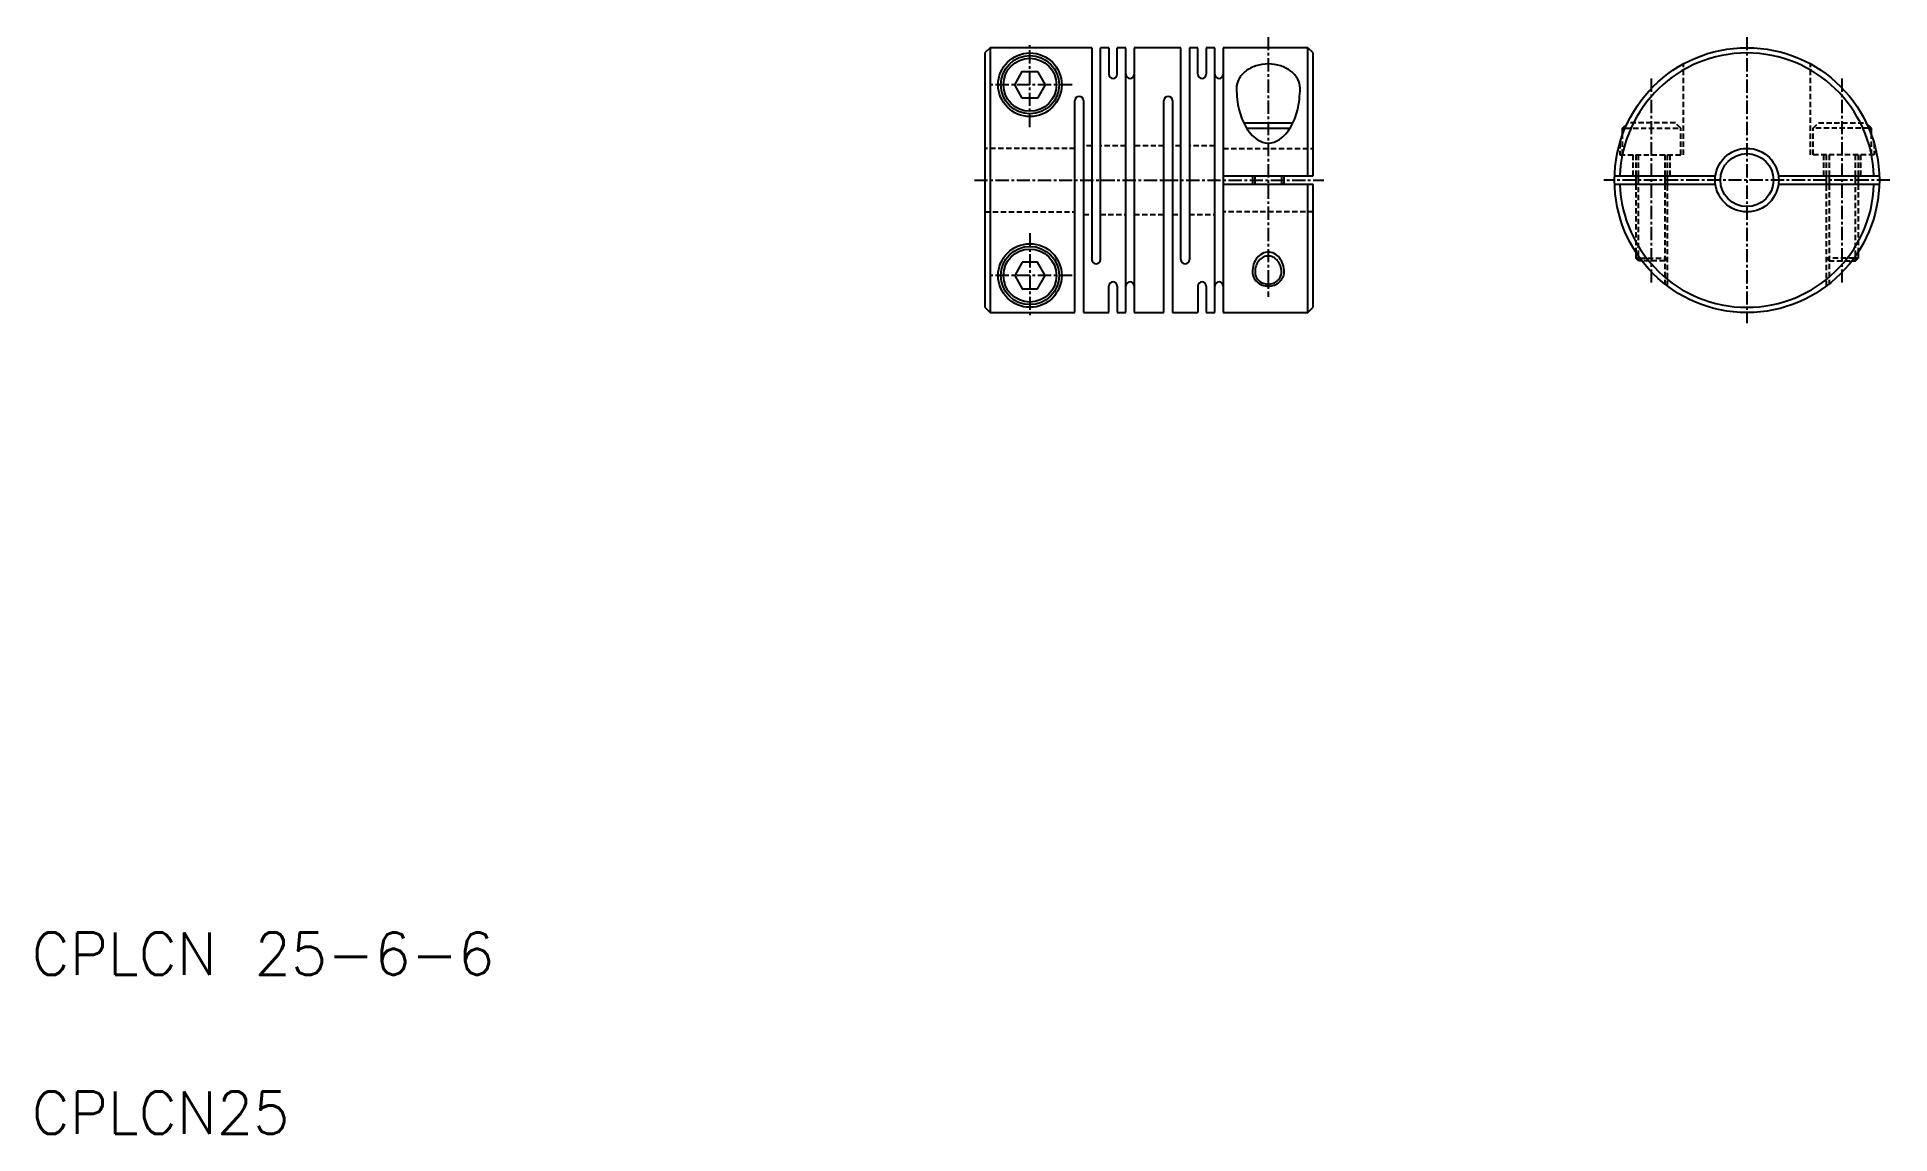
# Model space of a CAD drawing. Extents: x 11 to 185, y 10 to 113.
import ezdxf

# ---------------------------------------------------------------- set-up
doc = ezdxf.new("R2010")
doc.units = 0
doc.linetypes.add('CENTER', pattern=[2, 1.25, -0.25, 0.25, -0.25])
doc.linetypes.add('DASHED', pattern=[0.75, 0.5, -0.25])
doc.layers.get('0').update_dxf_attribs({"linetype": 'CONTINUOUS'})
doc.layers.add('CENTER', color=1, linetype='CENTER')
doc.styles.get("Standard").update_dxf_attribs({"font": 'txt.shx'})

msp = doc.modelspace()

# ---------------------------------------------------------------- linework, layer by layer
at = {"color": 7, "linetype": 'CONTINUOUS'}
for p, q in [((100.5, 112.5), (100, 112)), ((100, 112), (100, 88)), ((100.25, 112.25), (100.25, 112.25)), ((100.37, 112.37), (100.37, 112.37)), ((100.5, 112.5), (100.5, 87.5)), ((110.1, 112.5), (100.5, 112.5)), ((110.1, 112.5), (110.1, 92.5)), ((110.9, 92.5), (110.9, 112.5)), ((111.7, 112.5), (110.9, 112.5)), ((111.7, 112.5), (111.7, 110)), ((113.3, 112.5), (112.5, 112.5)), ((112.5, 110), (112.5, 112.5)), ((113.3, 87.5), (113.3, 112.5)), ((114.1, 112.5), (114.1, 87.5)), ((118.5, 112.5), (114.1, 112.5)), ((118.5, 92.5), (118.5, 112.5)), ((119.3, 112.5), (119.3, 92.5)), ((120.1, 112.5), (119.3, 112.5)), ((120.1, 110), (120.1, 112.5)), ((121.7, 112.5), (120.9, 112.5)), ((120.9, 112.5), (120.9, 110)), ((121.7, 87.5), (121.7, 112.5)), ((122.5, 112.5), (122.5, 87.5)), ((130.5, 112.5), (122.5, 112.5)), ((130.5, 100.4), (130.5, 112.5)), ((131, 112), (130.5, 112.5)), ((131, 100.4), (131, 112)), ((108.5, 87.5), (108.5, 107.5)), ((109.3, 107.5), (109.3, 87.5)), ((116.9, 87.5), (116.9, 107.5)), ((117.7, 107.5), (117.7, 87.5)), ((124.42, 105.4), (129.08, 105.4)), ((160.19, 104.9), (160.65, 105.36)), ((183.69, 104.9), (183.23, 105.36)), ((124.7, 104.9), (128.8, 104.9)), ((160.19, 104.9), (160.44, 104.9)), ((160.19, 104.26), (160.19, 104.9)), ((183.69, 104.9), (183.44, 104.9)), ((183.69, 104.26), (183.69, 104.9)), ((122.5, 100.4), (131, 100.4)), ((125.25, 100.4), (125.25, 99.6)), ((128.25, 99.6), (128.25, 100.4)), ((159.45, 100.4), (168.97, 100.4)), ((161.44, 100.4), (161.44, 99.6)), ((164.44, 99.6), (164.44, 100.4)), ((174.91, 100.4), (184.43, 100.4)), ((179.44, 99.6), (179.44, 100.4)), ((182.44, 100.4), (182.44, 99.6)), ((131, 99.6), (122.5, 99.6)), ((130.5, 87.5), (130.5, 99.6)), ((131, 88), (131, 99.6)), ((168.97, 99.6), (159.45, 99.6)), ((184.43, 99.6), (174.91, 99.6)), ((161.44, 93.22), (161.44, 92.65)), ((161.69, 92.4), (161.69, 92.85)), ((182.19, 92.4), (182.19, 92.85)), ((182.44, 93.22), (182.44, 92.65)), ((161.44, 92.65), (161.83, 92.65)), ((161.69, 92.4), (161.44, 92.65)), ((162.02, 92.4), (161.69, 92.4)), ((181.86, 92.4), (182.19, 92.4)), ((182.44, 92.65), (182.05, 92.65)), ((182.19, 92.4), (182.44, 92.65)), ((111.7, 87.5), (111.7, 90)), ((112.5, 90), (112.5, 87.5)), ((120.1, 90), (120.1, 87.5)), ((120.9, 90), (120.9, 87.5)), ((100, 88), (100.5, 87.5)), ((100.5, 87.5), (108.5, 87.5)), ((109.3, 87.5), (111.7, 87.5)), ((112.5, 87.5), (113.3, 87.5)), ((114.1, 87.5), (116.9, 87.5)), ((117.7, 87.5), (120.1, 87.5)), ((120.9, 87.5), (121.7, 87.5)), ((122.5, 87.5), (130.5, 87.5)), ((130.5, 87.5), (131, 88))]:
    msp.add_line(p, q, dxfattribs=at)
at = {"color": 3, "linetype": 'DASHED'}
for p, q in [((165.94, 102.4), (165.94, 110.97)), ((177.94, 102.4), (177.94, 110.97)), ((160.65, 105.36), (160.69, 105.4)), ((165.19, 105.4), (160.69, 105.4)), ((165.69, 104.9), (165.19, 105.4)), ((178.19, 104.9), (178.69, 105.4)), ((178.69, 105.4), (183.19, 105.4)), ((183.23, 105.36), (183.19, 105.4)), ((110.1, 103.25), (109.3, 103.25)), ((113.3, 103.25), (110.9, 103.25)), ((116.9, 103.25), (114.1, 103.25)), ((118.5, 103.25), (117.7, 103.25)), ((121.7, 103.25), (119.3, 103.25)), ((159.94, 103.5), (159.94, 102.4)), ((160.19, 102.4), (160.19, 104.26)), ((160.44, 104.9), (165.69, 104.9)), ((165.69, 102.4), (165.69, 104.9)), ((183.44, 104.9), (178.19, 104.9)), ((178.19, 102.4), (178.19, 104.9)), ((183.69, 102.4), (183.69, 104.26)), ((183.94, 103.5), (183.94, 102.4)), ((108.5, 103), (100, 103)), ((122.5, 103), (131, 103)), ((159.94, 102.4), (165.94, 102.4)), ((161.19, 100.4), (161.19, 102.4)), ((161.44, 102.4), (161.44, 100.4)), ((161.69, 100.4), (161.69, 102.4)), ((164.19, 102.4), (164.19, 100.4)), ((164.44, 100.4), (164.44, 102.4)), ((164.69, 100.4), (164.69, 102.4)), ((183.94, 102.4), (177.94, 102.4)), ((179.19, 100.4), (179.19, 102.4)), ((179.44, 100.4), (179.44, 102.4)), ((179.69, 102.4), (179.69, 100.4)), ((182.19, 100.4), (182.19, 102.4)), ((182.44, 102.4), (182.44, 100.4)), ((182.69, 100.4), (182.69, 102.4)), ((161.44, 99.6), (161.44, 93.22)), ((161.69, 92.85), (161.69, 99.6)), ((164.19, 99.6), (164.19, 90.19)), ((164.44, 90), (164.44, 99.6)), ((179.44, 90), (179.44, 99.6)), ((179.69, 99.6), (179.69, 90.19)), ((182.19, 92.85), (182.19, 99.6)), ((182.44, 99.6), (182.44, 93.22)), ((100, 97), (108.5, 97)), ((109.3, 96.75), (110.1, 96.75)), ((110.9, 96.75), (113.3, 96.75)), ((114.1, 96.75), (116.9, 96.75)), ((117.7, 96.75), (118.5, 96.75)), ((119.3, 96.75), (121.7, 96.75)), ((131, 97), (122.5, 97)), ((161.83, 92.65), (164.44, 92.65)), ((164.19, 92.4), (162.02, 92.4)), ((164.44, 92.65), (164.19, 92.4)), ((179.44, 92.65), (179.69, 92.4)), ((182.05, 92.65), (179.44, 92.65)), ((179.69, 92.4), (181.86, 92.4))]:
    msp.add_line(p, q, dxfattribs=at)
at = {"color": 3, "linetype": 'CONTINUOUS'}
for p, q in [((125.5, 99.6), (125.5, 100.4)), ((128, 100.4), (128, 99.6)), ((161.69, 99.6), (161.69, 100.4)), ((164.19, 100.4), (164.19, 99.6)), ((179.69, 100.4), (179.69, 99.6)), ((182.19, 99.6), (182.19, 100.4))]:
    msp.add_line(p, q, dxfattribs=at)
at = {"color": 7, "linetype": 'CONTINUOUS'}
for points in [[(103.53, 107.75), (102.81, 109), (103.53, 110.25), (104.97, 110.25), (105.69, 109), (104.97, 107.75)], [(103.53, 92.25), (102.81, 91), (103.53, 89.75), (104.97, 89.75), (105.69, 91), (104.97, 92.25)]]:
    msp.add_lwpolyline(points, close=True, dxfattribs=at)
for points in [[(126.75, 110.97, 0.076746), (125.57, 110.78, 0.086677), (124.63, 110.29, 0.105795), (123.96, 109.52, 0.124883), (123.75, 108.67, 0.124883)], [(129.75, 108.67, 0.124883), (129.54, 109.52, 0.105795), (128.87, 110.29, 0.086677), (127.93, 110.78, 0.076746), (126.75, 110.97, 0.076746)], [(123.75, 108.67, 0.058987), (124, 106.6, 0.072556), (124.63, 105.02, 0.106659), (125.7, 103.84, 0.156349), (126.75, 103.5, 0.156349)], [(126.75, 103.5, 0.156349), (127.8, 103.84, 0.106659), (128.87, 105.02, 0.072556), (129.5, 106.6, 0.058987), (129.75, 108.67, 0.058987)], [(126.75, 92.85, 0.117188), (126.28, 92.73, 0.104372), (125.87, 92.4, 0.09022), (125.6, 91.92, 0.082255), (125.5, 91.33, 0.082255)], [(128, 91.33, 0.082255), (127.9, 91.92, 0.09022), (127.63, 92.4, 0.104372), (127.22, 92.73, 0.117188), (126.75, 92.85, 0.117188)], [(125.5, 91.33, 0.107587), (125.59, 90.9, 0.101805), (125.87, 90.52, 0.09457), (126.27, 90.28, 0.090021), (126.75, 90.19, 0.090021)], [(126.75, 90.19, 0.090021), (127.23, 90.28, 0.09457), (127.63, 90.52, 0.101805), (127.91, 90.9, 0.107587), (128, 91.33, 0.107587)]]:
    msp.add_lwpolyline(points, format="xyb", dxfattribs=at)
at = {"color": 3, "linetype": 'CONTINUOUS'}
for points in [[(126.75, 93.22, 0.120967), (126.19, 93.08, 0.105138), (125.69, 92.66, 0.088482), (125.37, 92.07, 0.079478), (125.25, 91.33, 0.079478)], [(128.25, 91.33, 0.079478), (128.13, 92.07, 0.088482), (127.81, 92.66, 0.105138), (127.31, 93.08, 0.120967), (126.75, 93.22, 0.120967)], [(125.25, 91.33, 0.110037), (125.36, 90.83, 0.102548), (125.69, 90.39, 0.093474), (126.17, 90.1, 0.087935), (126.75, 90, 0.087935)], [(126.75, 90, 0.087935), (127.33, 90.1, 0.093474), (127.81, 90.39, 0.102548), (128.14, 90.83, 0.110037), (128.25, 91.33, 0.110037)]]:
    msp.add_lwpolyline(points, format="xyb", dxfattribs=at)
at = {"color": 7, "linetype": 'CONTINUOUS'}
for centre, radius in [((104.25, 109), 3), ((171.94, 100), 12.5), ((104.25, 109), 2.75), ((104.25, 109), 2.5), ((171.94, 100), 3), ((171.94, 100), 2.5), ((104.25, 91), 3), ((104.25, 91), 2.75), ((104.25, 91), 2.5)]:
    msp.add_circle(centre, radius, dxfattribs=at)
for centre, radius, start, end in [((171.94, 100), 12, 1.9102, 178.0898), ((112.1, 110), 0.4, 180, 0), ((113.7, 110), 0.4, 180, 0), ((120.5, 110), 0.4, 180, 0), ((122.1, 110), 0.4, 180, 0), ((108.9, 107.5), 0.4, 0, 180), ((117.3, 107.5), 0.4, 0, 180), ((171.94, 100), 12, 181.9102, 358.0898), ((110.5, 92.5), 0.4, 180, 0), ((118.9, 92.5), 0.4, 180, 0), ((112.1, 90), 0.4, 0, 180), ((113.7, 90), 0.4, 0, 180), ((120.5, 90), 0.4, 0, 180), ((122.1, 90), 0.4, 0, 180)]:
    msp.add_arc(centre, radius, start, end, dxfattribs=at)
at = {"layer": 'CENTER', "color": 1, "linetype": 'CENTER'}
for p, q in [((104.25, 105), (104.25, 113)), ((126.75, 113.5), (126.75, 89)), ((171.94, 113.5), (171.94, 86.5)), ((108.25, 109), (100.25, 109)), ((162.94, 90.33), (162.94, 109.67)), ((180.94, 90.33), (180.94, 109.67)), ((99, 100), (132, 100)), ((185.44, 100), (158.44, 100)), ((104.25, 95), (104.25, 87)), ((108.25, 91), (100.25, 91))]:
    msp.add_line(p, q, dxfattribs=at)

# ---------------------------------------------------------------- texts
at = {"color": 7, "linetype": 'CONTINUOUS'}
for s, p in [('CPLCN 25-6-6', (10, 25)), ('CPLCN25', (10, 10))]:
    msp.add_text(s, height=4, dxfattribs=at).set_placement(p)

doc.saveas('drawing.dxf')
